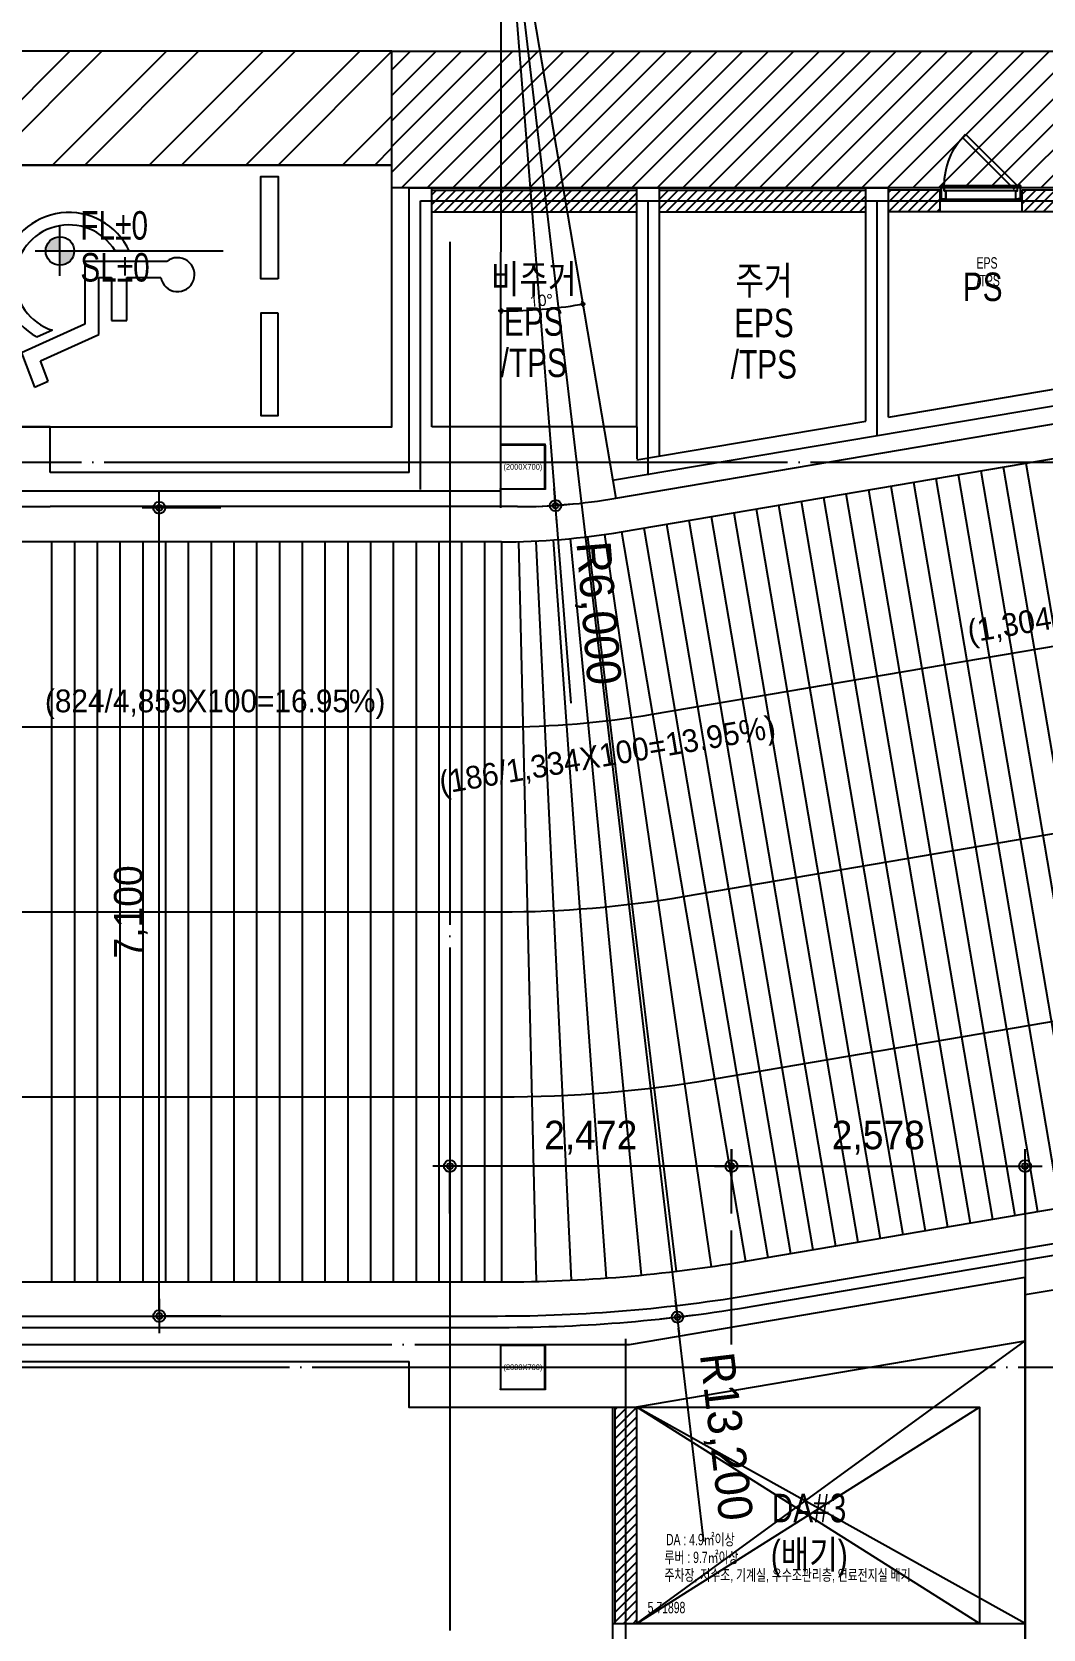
# Model space of a CAD drawing. Header units: millimetres. Extents: x 0 to 1390178, y 0 to 110113.
# Drawn here: x 368201 to 377080, y 14567 to 28597 of the extents above; entities that cross this region are included whole.
import ezdxf
from ezdxf.enums import TextEntityAlignment as Align
from ezdxf.xclip import XClip

# ---------------------------------------------------------------- set-up
doc = ezdxf.new("R2010")
doc.units = ezdxf.units.MM
doc.header["$LTSCALE"] = 100
doc.header["$XCLIPFRAME"] = 0
doc.linetypes.add('CEN', pattern=[62, 60, -1, 0, -1])
doc.linetypes.add('X - 평면도$0$CEN', pattern=[62, 60, -1, 0, -1])
doc.layers.get('DEFPOINTS').update_dxf_attribs({"color": 145})
for name, color, linetype in [('A-CEN', 1, 'CEN'), ('AA-XXXX-DIMS', 7, 'Continuous'), ('AA-XXXX-TEXT', 3, 'Continuous'), ('DIM', 7, 'Continuous'), ('SYM', 7, 'Continuous'), ('X - 평면도$0$! □-COL', 2, 'Continuous'), ('X - 평면도$0$4', 4, 'Continuous'), ('X - 평면도$0$A-FIN', 8, 'Continuous'), ('X - 평면도$0$A-OPEN', 9, 'X - 평면도$0$CEN'), ('X - 평면도$0$AA-EL-PCN4', 4, 'Continuous'), ('X - 평면도$0$AA-WAXM-BLOK', 3, 'Continuous'), ('X - 평면도$0$AA-WAXM-CONC', 2, 'Continuous'), ('X - 평면도$0$AA-XXXX-CNTL', 1, 'X - 평면도$0$CEN'), ('X - 평면도$0$AA-XXXX-FINL', 6, 'Continuous'), ('X - 평면도$0$AA-XXXX-PARK', 8, 'Continuous'), ('X - 평면도$0$AA-XXXX-PATT', 8, 'Continuous'), ('X - 평면도$0$CEN', 1, 'X - 평면도$0$CEN'), ('X - 평면도$0$DIM', 7, 'Continuous'), ('X - 평면도$0$X-55$0$AA-DWXM-WIND', 4, 'Continuous'), ('X - 평면도$0$램프 패턴', 9, 'Continuous'), ('X - 평면도$0$연석', 4, 'Continuous')]:
    doc.layers.add(name, color=color, linetype=linetype)
doc.layers.add('X - 평면도$0$A-door', color=4, linetype='Continuous', lineweight=25)
doc.layers.add('X - 평면도$0$DEFPOINT', color=163, linetype='Continuous', plot=False)
doc.styles.add('HAUD01', font='Dotum.ttf')
doc.styles.add('X - 평면도$0$HAUD01', font='Dotum.ttf')
doc.styles.add('X - 평면도$0$STANDARD', font='Dotum.ttf')
doc.styles.add('X - 평면도$0$맑은 고딕', font='malgun.ttf')
doc.dimstyles.new('HAUD-100', dxfattribs={"dimscale": 100, "dimtxt": 3, "dimasz": 1, "dimexe": 0, "dimexo": 3, "dimgap": 1, "dimtad": 1, "dimdec": 0, "dimdsep": 46, "dimlunit": 6, "dimtxsty": 'HAUD01', "dimblk": 'DIMDOT', "dimcen": 2.5, "dimdle": 1.5, "dimclrd": 7, "dimclre": 7, "dimclrt": 3, "dimadec": 0, "dimazin": 0, "dimtfac": 1, "dimtdec": 0, "dimtix": 1, "dimtmove": 2, "dimatfit": 3, "dimfxl": 1, "dimtvp": 1, "dimtolj": 1, "dimtzin": 0, "dimarcsym": 0})
doc.dimstyles.new('HAUD-80', dxfattribs={"dimscale": 100, "dimtxt": 2.5, "dimasz": 0.5, "dimexe": 0, "dimexo": 1.5, "dimgap": 1, "dimtad": 1, "dimdec": 0, "dimdsep": 46, "dimlunit": 6, "dimtxsty": 'HAUD01', "dimblk": 'Z_DOT', "dimcen": 2.5, "dimdle": 1.5, "dimclrd": 7, "dimclre": 7, "dimclrt": 4, "dimadec": 0, "dimazin": 0, "dimtfac": 1, "dimtdec": 0, "dimtix": 1, "dimtmove": 2, "dimatfit": 3, "dimfxl": 1, "dimtvp": 1, "dimtolj": 1, "dimtzin": 0, "dimarcsym": 0})
doc.dimstyles.new('X - 평면도$0$D-50', dxfattribs={"dimscale": 50, "dimtxt": 2, "dimasz": 0.5, "dimexe": 0, "dimexo": 1, "dimgap": 0.5, "dimtad": 1, "dimdec": 0, "dimzin": 0, "dimdsep": 46, "dimlunit": 6, "dimtxsty": 'X - 평면도$0$맑은 고딕', "dimblk": 'X - 평면도$0$Z_DOT', "dimcen": 0, "dimdle": 1.5, "dimclrd": 145, "dimclre": 145, "dimclrt": 145, "dimadec": 0, "dimazin": 0, "dimtfac": 1, "dimtdec": 0, "dimtix": 1, "dimtmove": 2, "dimatfit": 3, "dimldrblk": 'X - 평면도$0$_NONE', "dimfxl": 1, "dimtolj": 1, "dimtzin": 0, "dimlwd": -1, "dimarcsym": 0})

# ---------------------------------------------------------------- blocks, each defined once
blk = doc.blocks.new('DIMDOT')
at = {"layer": 'AA-XXXX-DIMS'}
for p, q in [((0, -1.5), (0, 1.5)), ((-1.5, 0), (1.5, 0))]:
    blk.add_line(p, q, dxfattribs=at)
for radius in [0.5, 0.25]:
    blk.add_circle((0, 0), radius, dxfattribs=at)
blk = doc.blocks.new('*D61')
at = {"color": 7, "lineweight": -2, "transparency": 16777216}
for p, q in [((372322, 30417), (372799, 24436)), ((372937, 22700), (372807, 24336))]:
    blk.add_line(p, q, dxfattribs=at)
at = {"layer": 'DEFPOINTS', "color": 0, "transparency": 16777216}
for p in [(372322, 30417), (372799, 24436)]:
    blk.add_point(p, dxfattribs=at)
at = {"color": 7, "lineweight": -2, "transparency": 16777216, "xscale": 100, "yscale": 100, "zscale": 100, "rotation": 94.55624825249534}
blk.add_blockref('DIMDOT', (372799, 24436), dxfattribs=at)
at = {"color": 3, "transparency": 16777216, "insert": (373154, 23490), "char_height": 300, "attachment_point": 5, "rotation": 274.5562, "style": 'HAUD01'}
blk.add_mtext('\\A1;R6,000', dxfattribs=at)
blk = doc.blocks.new('*D62')
at = {"color": 7, "lineweight": -2, "transparency": 16777216}
for p, q in [((372322, 30417), (373869, 17308)), ((374101, 15337), (373880, 17209))]:
    blk.add_line(p, q, dxfattribs=at)
at = {"layer": 'DEFPOINTS', "color": 0, "transparency": 16777216}
for p in [(372322, 30417), (373869, 17308)]:
    blk.add_point(p, dxfattribs=at)
at = {"color": 7, "lineweight": -2, "transparency": 16777216, "xscale": 100, "yscale": 100, "zscale": 100, "rotation": 96.72879165085305}
blk.add_blockref('DIMDOT', (373869, 17308), dxfattribs=at)
at = {"color": 3, "transparency": 16777216, "insert": (374274, 16256), "char_height": 300, "attachment_point": 5, "rotation": 276.7288, "style": 'HAUD01'}
blk.add_mtext('\\A1;R13,200', dxfattribs=at)
blk = doc.blocks.new('Z_DOT')
at = {"layer": 'DIM', "color": 0}
for p, q in [((0, -3), (0, 3)), ((-3, 0), (3, 0))]:
    blk.add_line(p, q, dxfattribs=at)
for radius in [1.05, 0.525]:
    blk.add_circle((0, 0), radius, dxfattribs=at)
blk = doc.blocks.new('*D65')
at = {"layer": 'DEFPOINTS', "color": 0, "transparency": 16777216}
for p in [(369319, 24417), (370009, 24417), (370009, 17317)]:
    blk.add_point(p, dxfattribs=at)
at = {"layer": 'DIM', "color": 7, "lineweight": -2, "transparency": 16777216}
for p, q in [((369859, 24417), (369319, 24417)), ((369319, 17367), (369319, 24367)), ((369859, 17317), (369319, 17317))]:
    blk.add_line(p, q, dxfattribs=at)
at = {"layer": 'DIM', "color": 7, "lineweight": -2, "transparency": 16777216, "xscale": 50, "yscale": 50, "zscale": 50}
for p, rotation in [((369319, 24417), 90), ((369319, 17317), 270)]:
    blk.add_blockref('Z_DOT', p, dxfattribs=dict(at, rotation=rotation))
at = {"layer": 'DIM', "color": 4, "transparency": 16777216, "insert": (369070, 20867), "char_height": 250, "attachment_point": 5, "rotation": 90, "style": 'HAUD01'}
blk.add_mtext('\\A1;7,100', dxfattribs=at)
blk = doc.blocks.new('$0$C1E7A367F')
at = {"layer": 'SYM'}
h = blk.add_hatch(color=256, dxfattribs=at)
h.paths.add_polyline_path([(-800, 0), (0, 0), (0, 800, 0.414214)])
h.paths.add_polyline_path([(0, 0), (0, -800, 0.414214), (800, 0)])
for p, q in [((0, -1400), (0, 1400)), ((-1400, 0), (9181, 0))]:
    blk.add_line(p, q, dxfattribs=at)
blk.add_circle((0, 0), 800, dxfattribs=at)
blk = doc.blocks.new('X - 평면도$0$A$C149C4BE0')
at = {"layer": 'X - 평면도$0$램프 패턴'}
for p, q in [((9268, 7159), (10357, 751)), ((9465, 7192), (10554, 784)), ((8479, 7025), (9568, 617)), ((8676, 7058), (9765, 650)), ((8873, 7092), (9962, 684)), ((9070, 7125), (10160, 717)), ((7690, 6891), (8779, 483)), ((7887, 6924), (8977, 516)), ((8085, 6958), (9174, 550)), ((8282, 6991), (9371, 583)), ((6902, 6757), (7991, 349)), ((7099, 6790), (8188, 382)), ((7296, 6824), (8385, 416)), ((7493, 6857), (8582, 449)), ((6113, 6623), (7202, 215)), ((6310, 6656), (7399, 248)), ((6507, 6690), (7596, 282)), ((6704, 6723), (7794, 315)), ((912, 6500), (912, 0)), ((1112, 6500), (1112, 0)), ((1312, 6500), (1312, 0)), ((1512, 6500), (1512, 0)), ((1712, 6500), (1712, 0)), ((1912, 6500), (1912, 0)), ((2112, 6500), (2112, 0)), ((2312, 6500), (2312, 0)), ((2512, 6500), (2512, 0)), ((2712, 6500), (2712, 0)), ((2912, 6500), (2912, 0)), ((3112, 6500), (3112, 0)), ((3312, 6500), (3312, 0)), ((3512, 6500), (3512, 0)), ((3712, 6500), (3712, 0)), ((3912, 6500), (3912, 0)), ((4112, 6500), (4112, 0)), ((4312, 6500), (4312, 0)), ((4512, 6500), (4512, 0)), ((4712, 6500), (4712, 0)), ((4862, 6500), (4862, 0)), ((5012, 6502), (5166, 4)), ((5164, 6507), (5474, 15)), ((5315, 6516), (5782, 33)), ((5466, 6529), (6090, 59)), ((5617, 6545), (6397, 92)), ((5768, 6565), (6702, 133)), ((5916, 6589), (7005, 181))]:
    blk.add_line(p, q, dxfattribs=at)
blk = doc.blocks.new('X - 평면도$0$A$C1B7F7459')
at = {"layer": 'X - 평면도$0$DEFPOINT'}
for p, q in [((5916, 6589), (13507, 7879)), ((4862, 6500), (0, 6500)), ((7005, 181), (14571, 1467)), ((0, 0), (4862, 0))]:
    blk.add_line(p, q, dxfattribs=at)
for radius in [6300, 12800]:
    blk.add_arc((4860, 12800), radius, 269.977, 279.6465, dxfattribs=at)
blk.add_blockref('X - 평면도$0$A$C149C4BE0', (0, 0))
blk = doc.blocks.new('X - 평면도$0$A$C37CC03AD')
at = {"layer": 'X - 평면도$0$AA-XXXX-PARK', "ltscale": 5}
for p, q in [((1000, 4300), (0, 5300)), ((1000, 4866), (566, 5300)), ((1000, 5149), (849, 5300)), ((1000, 4017), (0, 5017)), ((1000, 3451), (0, 4451)), ((1000, 3169), (0, 4169)), ((1000, 2603), (0, 3603)), ((1000, 2320), (0, 3320)), ((1846, 3323), (1846, 2603)), ((1987, 2973), (1987, 3271)), ((1754, 2993), (1754, 2870)), ((2364, 2973), (1987, 2973)), ((2364, 2839), (2364, 2973)), ((1987, 2728), (1987, 2839)), ((1987, 2839), (2364, 2839)), ((1000, 1754), (0, 2754)), ((2487, 2728), (1987, 2728)), ((2719, 2215), (2487, 2728)), ((1846, 2603), (2396, 2603)), ((2396, 2603), (2650, 2048)), ((1000, 1472), (0, 2472)), ((2451, 2320), (2510, 2183)), ((2898, 2281), (2719, 2215)), ((2950, 2163), (2898, 2281)), ((2650, 2048), (2950, 2163)), ((1000, 906), (0, 1906)), ((1000, 623), (0, 1623)), ((757, 300), (0, 1057)), ((475, 300), (0, 775)), ((2068, 444), (2068, 283)), ((2106, 383), (2106, 430)), ((2043, 388), (2043, 355)), ((2068, 283), (2216, 283)), ((2207, 383), (2106, 383)), ((2106, 317), (2106, 347)), ((2106, 347), (2207, 347)), ((2240, 317), (2106, 317)), ((2207, 347), (2207, 383)), ((2216, 283), (2284, 135)), ((2302, 179), (2240, 317)), ((2230, 207), (2246, 171)), ((2284, 135), (2364, 165)), ((2350, 197), (2302, 179)), ((2364, 165), (2350, 197))]:
    blk.add_line(p, q, dxfattribs=at)
for points in [[(1000, 5300), (0, 5300), (0, 300), (1000, 300)], [(2000, 4300), (2000, 4150), (1100, 4150), (1100, 4300)], [(2300, 4300), (2300, 4150), (3200, 4150), (3200, 4300)]]:
    blk.add_lwpolyline(points, close=True, dxfattribs=at)
for points in [[(2400, 300), (3300, 300), (3300, 5300), (1000, 5300), (1000, 300), (1900, 300)], [(2400, 590), (1900, 590), (1900, 10), (2400, 10), (2400, 590)]]:
    blk.add_lwpolyline(points, dxfattribs=at)
for centre, radius, start, end in [((1962, 3418), 149, 279.6374, 219.3505), ((1999, 2464), 583, 114.8684, 331.1726), ((1999, 2464), 474, 121.112, 342.3106), ((2099, 470), 40.1, 279.6374, 219.3505), ((2109, 246), 156, 114.8684, 331.1726), ((2109, 246), 127, 121.112, 342.3106)]:
    blk.add_arc(centre, radius, start, end, dxfattribs=at)
at = {"layer": 'X - 평면도$0$DEFPOINT', "style": 'X - 평면도$0$HAUD01', "width": 0.9}
blk.add_text('(3300X5000)', height=100, dxfattribs=at).set_placement((1441, 460), align=Align.MIDDLE_CENTER)
blk = doc.blocks.new('X - 평면도$0$Z_DOT')
at = {"layer": 'X - 평면도$0$DIM', "color": 0}
for p, q in [((-1, 0), (1, 0)), ((0, -1), (0, 1))]:
    blk.add_line(p, q, dxfattribs=at)
for radius in [0.5, 0.25]:
    blk.add_circle((0, 0), radius, dxfattribs=at)
blk = doc.blocks.new('*D1024')
at = {"layer": 'DEFPOINTS', "color": 0, "transparency": 16777216}
for p in [(559572, 45173), (559572, 45173), (559810, 40909), (559570, 39173), (560577, 39258)]:
    blk.add_point(p, dxfattribs=at)
at = {"layer": 'X - 평면도$0$DIM', "color": 145, "transparency": 16777216}
blk.add_arc((559572, 45173), 4271, 270.3124, 279.3111, dxfattribs=at)
at = {"layer": 'X - 평면도$0$DIM', "color": 145, "transparency": 16777216, "xscale": 25, "yscale": 25, "zscale": 25}
for p, rotation in [((560288, 40963), 9.478808417645288), ((559570, 40902), 180.1447018555607)]:
    blk.add_blockref('X - 평면도$0$Z_DOT', p, dxfattribs=dict(at, rotation=rotation))
at = {"layer": 'X - 평면도$0$DIM', "color": 145, "transparency": 16777216, "insert": (559924, 40994), "char_height": 100, "attachment_point": 5, "rotation": 4.8118, "style": 'X - 평면도$0$맑은 고딕'}
blk.add_mtext('\\A1;10°', dxfattribs=at)
blk = doc.blocks.new('X - 평면도$0$_NONE')
at = {"color": 0, "linetype": 'ByBlock'}
blk.add_circle((0, 0), 0.25, dxfattribs=at)
blk = doc.blocks.new('X - 평면도$0$ㅁ-400X400X9X9')
at = {"layer": 'X - 평면도$0$! □-COL', "lineweight": 9, "flags": 128}
for points in [[(143814, 359875), (144214, 359875), (144214, 359884), (143814, 359884)], [(143814, 359493), (143823, 359493), (143823, 359875), (143814, 359875)], [(144214, 359493), (144205, 359493), (144205, 359875), (144214, 359875)], [(143814, 359493), (144214, 359493), (144214, 359484), (143814, 359484)]]:
    blk.add_lwpolyline(points, close=True, dxfattribs=at)
blk = doc.blocks.new('X - 평면도$0$A$C69CA1AF6')
for p in [(-170892, -353353), (-170892, -361263)]:
    blk.add_blockref('X - 평면도$0$ㅁ-400X400X9X9', p)
blk = doc.blocks.new('*U1013')
at = {"layer": 'X - 평면도$0$A-door', "color": 8}
for p, q in [((670, 0), (30, 0)), ((45, -45), (655, -45)), ((655, -120), (45, -120))]:
    blk.add_line(p, q, dxfattribs=at)
at = {"layer": 'X - 평면도$0$A-door'}
for points in [[(483, 453), (30, 0), (58, -28), (511, 424)], [(2, -15), (2, -15), (2, -15), (0, -15), (0, 0), (30, 0), (30, -45), (45, -45), (45, -120), (0, -120), (0, -105), (2, -105), (2, -105), (2, -105), (2, -118), (43, -118), (43, -47), (28, -47), (28, -2), (2, -2)], [(698, -15), (698, -15), (698, -15), (700, -15), (700, 0), (670, 0), (670, -45), (655, -45), (655, -120), (700, -120), (700, -105), (698, -105), (698, -105), (698, -105), (698, -118), (657, -118), (657, -47), (672, -47), (672, -2), (698, -2)]]:
    blk.add_lwpolyline(points, close=True, dxfattribs=at)
at = {"layer": 'X - 평면도$0$A-door', "color": 8}
for points in [[(20, -118), (2, -118), (2, -2), (20, -2), (20, -3), (3, -3), (3, -117), (20, -117)], [(680, -118), (698, -118), (698, -2), (680, -2), (680, -3), (697, -3), (697, -117), (680, -117)]]:
    blk.add_lwpolyline(points, close=True, dxfattribs=at)
blk.add_arc((30, 0), 640, 0, 45, dxfattribs=at)
blk = doc.blocks.new('X - 평면도$0$A$Cfb342870')
at = {"layer": 'X - 평면도$0$AA-XXXX-PATT'}
h = blk.add_hatch(dxfattribs=at)
h.set_pattern_fill('_USER', color=256, scale=60, angle=45, style=0, pattern_type=0)
h.set_pattern_definition([(45, (-334639.225, -33202.216), (-42.426407, 42.426407), [])])
h.paths.add_polyline_path([(-23217, 8571), (-23217, 8761), (-23667, 8761), (-23667, 8571)])
h.paths.add_polyline_path([(-22497, 8761), (-22497, 8571), (-21917, 8571), (-21917, 8761)])
h.paths.add_polyline_path([(-21267, 8571), (-21267, 8761), (-21717, 8761), (-21717, 8571)])
h.paths.add_polyline_path([(-19967, 8571), (-19967, 8761), (-20547, 8761), (-20547, 8571)])
h.paths.add_polyline_path([(-19317, 8761), (-19767, 8761), (-19767, 8571), (-19317, 8571)])
h.paths.add_polyline_path([(-25677, 8761), (-25677, 8571), (-23867, 8571), (-23867, 8761)])
h.paths.add_polyline_path([(-25877, 8571), (-25877, 8761), (-27677, 8761), (-27677, 8571)])
at = {"layer": 'X - 평면도$0$A-FIN'}
for p, q in [((-27677, 8781), (-25877, 8781)), ((-25677, 8781), (-23867, 8781)), ((-23206, 8781), (-23667, 8781)), ((-21917, 8781), (-22509, 8781))]:
    blk.add_line(p, q, dxfattribs=at)
at = {"layer": 'X - 평면도$0$AA-WAXM-BLOK'}
for p, q in [((-27677, 8761), (-25877, 8761)), ((-25677, 8761), (-23867, 8761)), ((-23217, 8761), (-23667, 8761)), ((-23217, 8761), (-23217, 8571)), ((-22497, 8761), (-22497, 8571)), ((-21917, 8761), (-22497, 8761)), ((-27677, 8571), (-25877, 8571)), ((-25677, 8571), (-23867, 8571)), ((-23217, 8571), (-23667, 8571)), ((-21917, 8571), (-22497, 8571))]:
    blk.add_line(p, q, dxfattribs=at)
at = {"layer": 'X - 평면도$0$AA-WAXM-CONC'}
for p, q in [((-27877, 6681), (-27877, 8781)), ((-27877, 8781), (-27677, 8781)), ((-27677, 6681), (-27677, 8781)), ((-25877, 6681), (-25877, 8781)), ((-25877, 8781), (-25677, 8781)), ((-25677, 6425), (-25677, 8781)), ((-23867, 6733), (-23867, 8781)), ((-23867, 8781), (-23667, 8781)), ((-23667, 6767), (-23667, 8781)), ((-23667, 6767), (-21917, 7065)), ((-26062, 6056), (-20503, 7001)), ((-25877, 6391), (-23867, 6733)), ((-27877, 6281), (-31027, 6281)), ((-26924, 5981), (-31027, 5981)), ((-24855, -1042), (-15017, 630)), ((-32027, -1229), (-27067, -1229)), ((-25877, -1926), (-22467, -1347)), ((-22467, -3829), (-22467, -1347)), ((-26087, -3829), (-22467, -3829)), ((-26087, -4029), (-26087, -3829))]:
    blk.add_line(p, q, dxfattribs=at)
blk.add_lwpolyline([(-32027, -1529), (-27877, -1529)], dxfattribs=at)
for centre, radius, start, end in [((-26911, 10840), 4859, 269.8545, 280.07), ((-27067, 11971), 13200, 270, 279.6465)]:
    blk.add_arc(centre, radius, start, end, dxfattribs=at)
at = {"layer": 'X - 평면도$0$AA-XXXX-CNTL'}
for p, q in [((-27777, 6131), (-27777, 8666)), ((-25777, 6256), (-25777, 8666)), ((-23767, 6605), (-23767, 8666))]:
    blk.add_line(p, q, dxfattribs=at)
at = {"layer": 'X - 평면도$0$CEN'}
blk.add_line((-27777, 8666), (-16902, 8666), dxfattribs=at)
at = {"layer": 'X - 평면도$0$X-55$0$AA-DWXM-WIND'}
blk.add_line((-22497, 8571), (-23217, 8571), dxfattribs=at)
at = {"layer": 'X - 평면도$0$A-door', "xscale": -1}
blk.add_blockref('*U1013', (-22507, 8801), dxfattribs=at)
at = {"layer": 'X - 평면도$0$DEFPOINT', "style": 'X - 평면도$0$HAUD01', "width": 0.7}
for s, p in [('EPS', (-22893, 8122)), ('/TPS', (-22893, 7967))]:
    blk.add_text(s, height=100, dxfattribs=at).set_placement(p, align=Align.MIDDLE_LEFT)
blk = doc.blocks.new('X - 평면도$0$B4~1F_COL')
at = {"layer": 'X - 평면도$0$AA-WAXM-CONC'}
for p, q in [((-71238, -49217), (-71238, -49617)), ((-69238, -49217), (-71038, -49217)), ((-69238, -49217), (-69238, -49497))]:
    blk.add_line(p, q, dxfattribs=at)
for points in [[(-74388, -49617), (-74388, -49217), (-76388, -49217), (-76388, -49917), (-74388, -49917)], [(-71238, -57427), (-71238, -57827), (-69238, -57827), (-69238, -57824)]]:
    blk.add_lwpolyline(points, dxfattribs=at)
at = {"layer": 'X - 평면도$0$DEFPOINT', "style": 'X - 평면도$0$STANDARD'}
for p in [(-70238, -49567), (-70238, -57477)]:
    blk.add_text('(2000X700)', height=50, dxfattribs=at).set_placement(p, align=Align.MIDDLE_CENTER)
blk = doc.blocks.new('X - 평면도$0$A$C50BB5DE6')
at = {"layer": 'X - 평면도$0$DEFPOINT'}
for p, q in [((3010, 2480), (0, 4380)), ((0, 2480), (3010, 4380)), ((0, 0), (3010, 2280)), ((3010, 0), (0, 2280))]:
    blk.add_line(p, q, dxfattribs=at)
for points in [[(0, 4380), (3010, 4380), (3010, 2480), (0, 2480)], [(0, 2280), (3010, 2280), (3010, 0), (0, 0)]]:
    blk.add_lwpolyline(points, close=True, dxfattribs=at)
at = {"layer": 'X - 평면도$0$DEFPOINT', "style": 'X - 평면도$0$HAUD01', "width": 0.7}
for s, p in [('DA : 4.9㎡이상', (257, 3216)), ('루버 : 9.7㎡이상', (243, 3060)), ('주차장, 저수조, 기계실, 우수조관리층, 연료전지실 배기', (243, 2905)), (' 5.71898', (70, 2619)), ('DA : 1.78㎡이상', (151, 1047)), ('루버 : 3.6㎡이상', (139, 885)), ('저수조, 기계실, 정화조관리층, 우수조관리층, 연료전지실 급기', (139, 730)), (' 6.86283', (45, 104))]:
    blk.add_text(s, height=100, dxfattribs=at).set_placement(p, align=Align.MIDDLE_LEFT)
blk = doc.blocks.new('*D669')
at = {"layer": 'DEFPOINTS', "color": 0, "transparency": 16777216}
for p in [(376922, 18634), (374344, 18069), (376922, 18069)]:
    blk.add_point(p, dxfattribs=at)
at = {"layer": 'DIM', "color": 7, "lineweight": -2, "transparency": 16777216}
for p, q in [((374344, 18219), (374344, 18634)), ((374394, 18634), (376872, 18634)), ((376922, 18219), (376922, 18634))]:
    blk.add_line(p, q, dxfattribs=at)
at = {"layer": 'DIM', "color": 7, "lineweight": -2, "transparency": 16777216, "xscale": 50, "yscale": 50, "zscale": 50, "rotation": 180}
blk.add_blockref('Z_DOT', (374344, 18634), dxfattribs=at)
at = {"layer": 'DIM', "color": 7, "lineweight": -2, "transparency": 16777216, "xscale": 50, "yscale": 50, "zscale": 50}
blk.add_blockref('Z_DOT', (376922, 18634), dxfattribs=at)
at = {"layer": 'DIM', "color": 4, "transparency": 16777216, "insert": (375633, 18884), "char_height": 250, "attachment_point": 5, "style": 'HAUD01'}
blk.add_mtext('\\A1;2,578', dxfattribs=at)
blk = doc.blocks.new('*D670')
at = {"layer": 'DEFPOINTS', "color": 0, "transparency": 16777216}
for p in [(371872, 18634), (371872, 18069), (374344, 18069)]:
    blk.add_point(p, dxfattribs=at)
at = {"layer": 'DIM', "color": 7, "lineweight": -2, "transparency": 16777216}
for p, q in [((371872, 18219), (371872, 18634)), ((374294, 18634), (371922, 18634)), ((374344, 18219), (374344, 18634))]:
    blk.add_line(p, q, dxfattribs=at)
at = {"layer": 'DIM', "color": 7, "lineweight": -2, "transparency": 16777216, "xscale": 50, "yscale": 50, "zscale": 50, "rotation": 180}
blk.add_blockref('Z_DOT', (371872, 18634), dxfattribs=at)
at = {"layer": 'DIM', "color": 7, "lineweight": -2, "transparency": 16777216, "xscale": 50, "yscale": 50, "zscale": 50}
blk.add_blockref('Z_DOT', (374344, 18634), dxfattribs=at)
at = {"layer": 'DIM', "color": 4, "transparency": 16777216, "insert": (373108, 18884), "char_height": 250, "attachment_point": 5, "style": 'HAUD01'}
blk.add_mtext('\\A1;2,472', dxfattribs=at)
blk = doc.blocks.new('X - 평면도', base_point=(-475.4, -286.7))
at = {"layer": 'X - 평면도$0$AA-XXXX-PARK', "transparency": 33554687}
h = blk.add_hatch(dxfattribs=at)
h.set_pattern_fill('ANSI31', color=256, scale=50)
h.set_pattern_definition([(45, (126000, 0), (-112.2532, 112.2532), [])])
h.paths.add_polyline_path([(567622, 46253.1), (569820.8, 46253.1), (569820.8, 44953.1), (568822, 44953.1), (568822, 41983.1), (558612, 41983.1), (558612, 43183.1), (567622, 43183.1)])
at = {"layer": 'X - 평면도$0$AA-XXXX-PATT'}
h = blk.add_hatch(dxfattribs=at)
h.set_pattern_fill('_USER', color=256, scale=60, angle=45, style=0, pattern_type=0)
h.set_pattern_definition([(45, (504000, -300.005), (-42.426407, 42.426407), [])])
h.paths.add_polyline_path([(560762, 31273.1), (560572, 31273.1), (560572, 29373.1), (560762, 29373.1)])
h.paths.add_polyline_path([(560572, 27993.1), (560762, 27993.1), (560762, 29173.1), (560572, 29173.1)])
at = {"layer": 'X - 평면도$0$4'}
blk.add_line((559574.4, 38873.1), (552912, 38873.1), dxfattribs=at)
at = {"layer": 'X - 평면도$0$A-FIN'}
blk.add_line((560552, 29373.1), (560552, 31273.1), dxfattribs=at)
at = {"layer": 'X - 평면도$0$A-OPEN'}
for p, q in [((560762, 29373.1), (564172, 31855.6)), ((564172, 29373.1), (560762, 31273.1))]:
    blk.add_line(p, q, dxfattribs=at)
at = {"layer": 'X - 평면도$0$AA-EL-PCN4'}
for p, q in [((560900, 37360.2), (568483.7, 38649.2)), ((554712, 37248.1), (559572, 37248.1)), ((561172.3, 35758.1), (568749.5, 37046.1)), ((554712, 35623.1), (559574.4, 35623.1)), ((561444.6, 34156.1), (569015.9, 35443)), ((554712, 33998.1), (559574.4, 33998.1))]:
    blk.add_line(p, q, dxfattribs=at)
for radius, start in [(7925, 270), (9550, 269.977), (11175, 269.977)]:
    blk.add_arc((559572, 45173.1), radius, start, 279.64651, dxfattribs=at)
at = {"layer": 'X - 평면도$0$AA-WAXM-BLOK'}
for p, q in [((560572, 29373.1), (560572, 31273.1)), ((560762, 29373.1), (560762, 31273.1))]:
    blk.add_line(p, q, dxfattribs=at)
at = {"layer": 'X - 평면도$0$AA-XXXX-CNTL'}
for p, q in [((559122, 41509.5), (559122, 19243.1)), ((560548.2, 39414.7), (568082.7, 40686.8)), ((531286.2, 39573.1), (592213.6, 39573.1)), ((553612, 39323.1), (559574.4, 39323.1)), ((564172, 32261.4), (585072, 35813.8)), ((564172, 33388.7), (564172, 19243.1)), ((560698.5, 31823.1), (564172, 32413.5)), ((564172, 26493.1), (564172, 32413.5)), ((560667, 26493.1), (560667, 31873.1)), ((551712, 31623.1), (592213.6, 31623.1))]:
    blk.add_line(p, q, dxfattribs=at)
blk.add_lwpolyline([(552612, 31823.1), (560698.5, 31823.1)], dxfattribs=at)
at = {"layer": 'X - 평면도$0$AA-XXXX-FINL'}
for p, q in [((561800.4, 32264), (571599.5, 33929.6)), ((552612, 32073.1), (559538.2, 32073.1))]:
    blk.add_line(p, q, dxfattribs=at)
blk.add_arc((559538.2, 45573.1), 13500, 270, 279.64651, dxfattribs=at)
at = {"layer": 'X - 평면도$0$AA-XXXX-PARK'}
blk.add_lwpolyline([(567622, 46253.1), (569820.8, 46253.1), (569820.8, 44953.1), (568822, 44953.1), (568822, 41983.1), (558612, 41983.1), (558612, 43183.1), (567622, 43183.1)], close=True, dxfattribs=at)
at = {"layer": 'X - 평면도$0$DEFPOINT'}
for p, q in [((559569.6, 39173.1), (559572, 45173.1)), ((559572, 45173.1), (560577.4, 39257.9))]:
    blk.add_line(p, q, dxfattribs=at)
at = {"layer": 'X - 평면도$0$연석'}
for p, q in [((560627.7, 38962.2), (568218.6, 40252.4)), ((561716.9, 32554.1), (569282.6, 33840.1)), ((552912, 32373.1), (559574.4, 32373.1))]:
    blk.add_line(p, q, dxfattribs=at)
for radius in [6300, 12800]:
    blk.add_arc((559572, 45173.1), radius, 269.977, 279.64651, dxfattribs=at)
for name, p in [('X - 평면도$0$A$Cfb342870', (586639.2, 33202.2)), ('X - 평면도$0$B4~1F_COL', (630000, 89100)), ('X - 평면도$0$A$C69CA1AF6', (586639.2, 33202.2)), ('X - 평면도$0$A$C1B7F7459', (554712, 32373.1)), ('X - 평면도$0$A$C50BB5DE6', (560762, 26893.1))]:
    blk.add_blockref(name, p)
at = {"rotation": 270}
blk.add_blockref('X - 평면도$0$A$C37CC03AD', (553312, 43183.1), dxfattribs=at)
at = {"layer": 'X - 평면도$0$DEFPOINT', "style": 'X - 평면도$0$HAUD01'}
for s, p in [('(1,304/7,692X100=16.95%%%)', (565249, 38351.6)), ('(186/1,334X100=13.95%%%)', (560503.2, 37004.5))]:
    blk.add_text(s, height=200, rotation=9.58, dxfattribs=at).set_placement(p, align=Align.MIDDLE_CENTER)
blk.add_text('(824/4,859X100=16.95%%%)', height=200, dxfattribs=at).set_placement((557060, 37476.6), align=Align.MIDDLE_CENTER)
at = {"layer": 'X - 평면도$0$DIM'}
dim = blk.add_angular_dim_2l(base=(559810.4, 40909.1), line1=((559572, 45173.1), (560577.4, 39257.9)), line2=((559569.6, 39173.1), (559572, 45173.1)), dimstyle='X - 평면도$0$D-50', dxfattribs=at)
dim.commit()
dim.dimension.update_dxf_attribs({"geometry": '*D1024', "text_midpoint": (559923.8, 40994.2)})

msp = doc.modelspace()

# ---------------------------------------------------------------- block references
ref = msp.add_blockref('X - 평면도', (-187725.3, -15042.6))
XClip(ref).set_block_clipping_path([(523249.9173510034, 14755.918452476), (607249.9173510034, 74155.918452476)])

# ---------------------------------------------------------------- next in the draw order: linework, layer by layer
at = {"layer": 'A-CEN'}
msp.add_line((374343.7, 17067.2), (374343.7, 18069.4), dxfattribs=at)

# ---------------------------------------------------------------- next in the draw order: block references
at = {"layer": 'SYM', "xscale": 0.1562499997671693, "yscale": 0.1562499997671693, "zscale": 0.1562499997671693}
msp.add_blockref('$0$C1E7A367F', (368447.2, 26672.9), dxfattribs=at)

# ---------------------------------------------------------------- next in the draw order: texts
at = {"layer": 'AA-XXXX-TEXT', "style": 'HAUD01', "width": 0.8}
for s, p in [('FL±0', (368626.4, 26697.9)), ('SL±0', (368626.4, 26329.5))]:
    msp.add_text(s, height=250, dxfattribs=at).set_placement(p, align=Align.BOTTOM_LEFT)
for s, p in [('비주거', (372607.1, 26427.7)), ('주거', (374628.3, 26414.8)), ('PS', (376549.7, 26358.4)), ('EPS', (372607.1, 26053.7)), ('EPS', (374628.3, 26040.8)), ('/TPS', (372607.1, 25690.7)), ('/TPS', (374628.3, 25677.8)), ('DA#3', (375024.6, 15630.5)), ('(배기)', (375027.1, 15221.9))]:
    msp.add_text(s, height=250, dxfattribs=at).set_placement(p, align=Align.MIDDLE_CENTER)

# ---------------------------------------------------------------- next in the draw order: dimensions: what is measured, and where the dimension line sits
for mpoint, picture, middle in [((372798.7, 24436.2), '*D61', (373154, 23490.4)), ((373868.7, 17308.1), '*D62', (374273.9, 16255.8))]:
    dim = msp.add_radius_dim(center=(372322.1, 30417.2), mpoint=mpoint, dimstyle='HAUD-100')
    dim.commit()
    dim.dimension.update_dxf_attribs({"geometry": picture, "text_midpoint": middle})
at = {"layer": 'DIM'}
dim = msp.add_aligned_dim(p1=(370009.3, 17317.2), p2=(370009.3, 24417.2), distance=690.3, dimstyle='HAUD-80', dxfattribs=at)
dim.commit()
dim.dimension.update_dxf_attribs({"geometry": '*D65', "text_midpoint": (369069.7, 20867.2)})
dim = msp.add_linear_dim(base=(371872.1, 18634.3), p1=(374343.7, 18069.4), p2=(371872.1, 18069.4), angle=180, dimstyle='HAUD-80', override={"dimscale": 100}, dxfattribs=at)
dim.commit()
dim.dimension.update_dxf_attribs({"geometry": '*D670', "text_midpoint": (373107.9, 18883.6)})
dim = msp.add_linear_dim(base=(376922.1, 18634.3), p1=(374343.7, 18069.4), p2=(376922.1, 18069.4), dimstyle='HAUD-80', override={"dimscale": 100}, dxfattribs=at)
dim.commit()
dim.dimension.update_dxf_attribs({"geometry": '*D669', "text_midpoint": (375632.9, 18883.6)})

doc.saveas('drawing.dxf')
